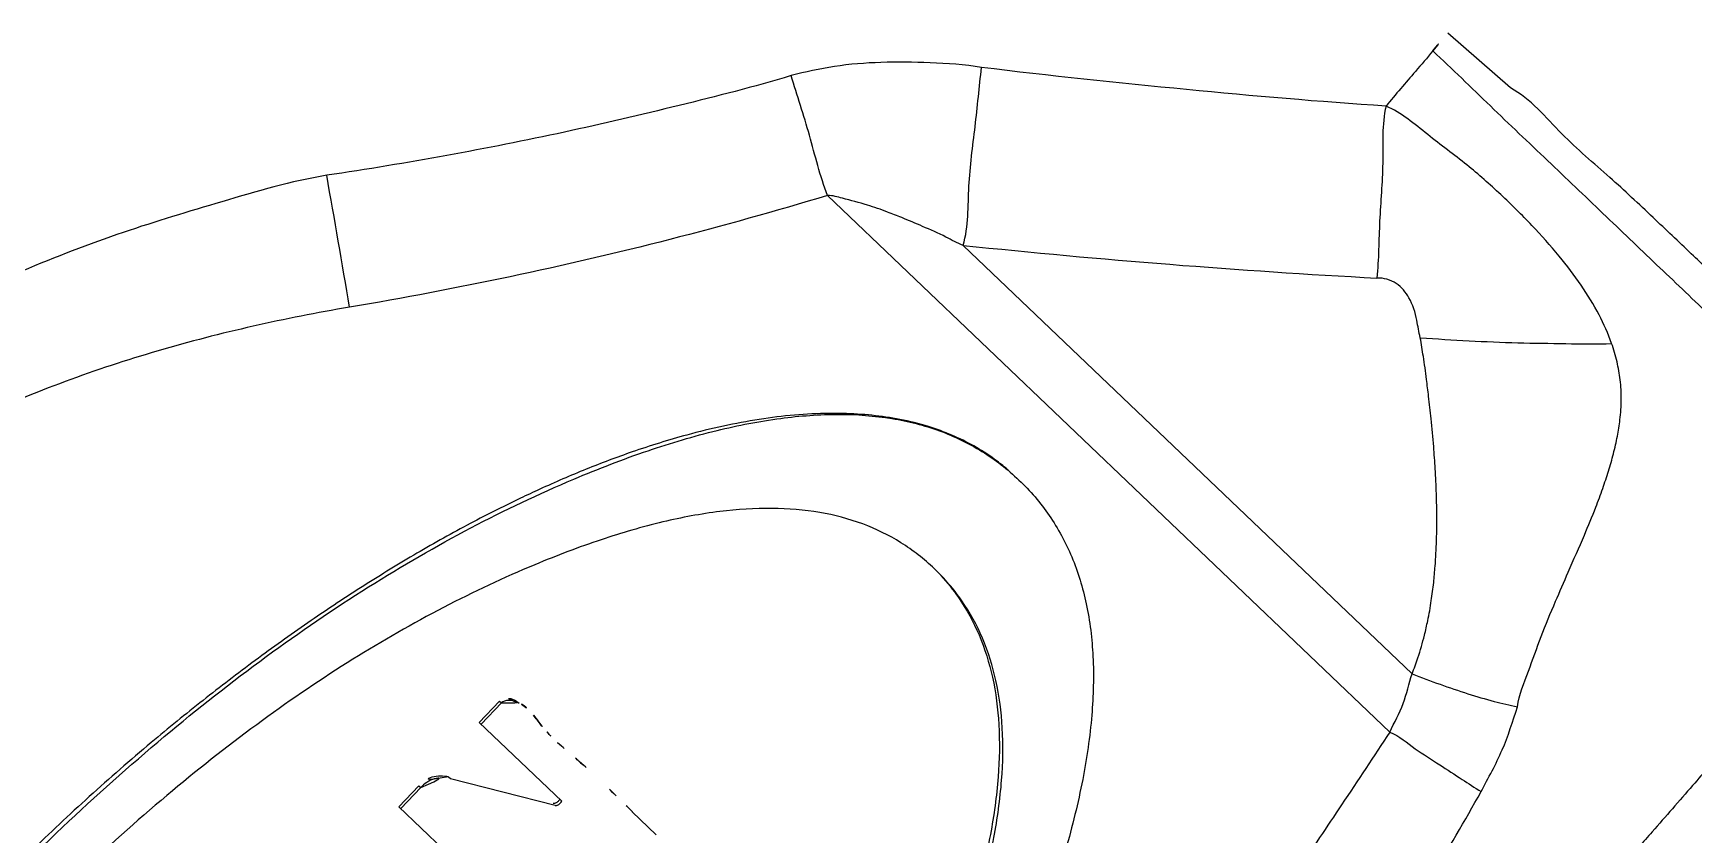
# Model space of a CAD drawing. Header units: millimetres. Extents: x 1145859089 to 1147511753, y -1047484727 to -1047247487.
# Drawn here: x 1146991726.2 to 1146991776.5, y -1047436263.7 to -1047436239.5 of the extents above; entities that cross this region are included whole.
import ezdxf
from ezdxf.xclip import XClip

# ---------------------------------------------------------------- set-up
doc = ezdxf.new("R2010")
doc.units = ezdxf.units.MM
doc.header["$LTSCALE"] = 100
doc.header["$MEASUREMENT"] = 0
doc.header["$XCLIPFRAME"] = 2
doc.layers.get('0').update_dxf_attribs({"linetype": 'CONTINUOUS'})
doc.layers.add('XREF', color=135, linetype='CONTINUOUS')
doc.layers.add('단지배치도$0$W240910', color=135, linetype='CONTINUOUS')

# ---------------------------------------------------------------- blocks, each defined once
blk = doc.blocks.new('단지배치도$0$zw$9902')
at = {"layer": '단지배치도$0$W240910', "linetype": 'ByBlock', "ltscale": 20}
for p, q in [((62031.697, -64871.847), (62029.798, -64870.193)), ((62011.038, -64875.096), (62028.05, -64891.316)), ((62028.717, -64889.553), (62015.137, -64876.605)), ((62001.11, -64890.377), (62000.494, -64891.024)), ((62000.554, -64891.081), (62001.171, -64890.435)), ((62001.11, -64890.377), (62001.171, -64890.435)), ((62002.994, -64893.407), (62000.494, -64891.024)), ((61998.668, -64892.939), (61998.065, -64893.571)), ((61998.125, -64893.629), (61998.728, -64892.996)), ((61998.668, -64892.939), (61998.728, -64892.996)), ((61999.572, -64892.667), (61999.632, -64892.724)), ((61999.632, -64892.724), (62002.791, -64893.529)), ((62002.319, -64897.627), (61998.065, -64893.571)), ((62002.738, -64893.473), (62002.73, -64893.471)), ((62002.745, -64893.475), (62002.738, -64893.473)), ((62002.76, -64893.476), (62002.745, -64893.475)), ((62002.766, -64893.476), (62002.76, -64893.476)), ((62002.776, -64893.475), (62002.766, -64893.476)), ((62002.791, -64893.47), (62002.776, -64893.475)), ((62002.808, -64893.464), (62002.791, -64893.47)), ((62002.791, -64893.529), (62002.798, -64893.531)), ((62002.798, -64893.531), (62002.806, -64893.532)), ((62002.806, -64893.532), (62002.814, -64893.533)), ((62002.827, -64893.455), (62002.808, -64893.464)), ((62002.814, -64893.533), (62002.821, -64893.534)), ((62002.821, -64893.534), (62002.828, -64893.534)), ((62002.845, -64893.443), (62002.827, -64893.455)), ((62002.828, -64893.534), (62002.837, -64893.532)), ((62002.837, -64893.532), (62002.852, -64893.527)), ((62002.863, -64893.429), (62002.845, -64893.443)), ((62002.852, -64893.527), (62002.869, -64893.521)), ((62002.882, -64893.412), (62002.863, -64893.429)), ((62002.869, -64893.521), (62002.887, -64893.513)), ((62002.899, -64893.394), (62002.882, -64893.412)), ((62002.887, -64893.513), (62002.905, -64893.501)), ((62002.916, -64893.373), (62002.899, -64893.394)), ((62002.905, -64893.501), (62002.924, -64893.486)), ((62002.933, -64893.35), (62002.916, -64893.373)), ((62002.924, -64893.486), (62002.942, -64893.469)), ((62002.942, -64893.469), (62002.96, -64893.451)), ((62002.96, -64893.451), (62002.977, -64893.43)), ((62002.977, -64893.43), (62002.994, -64893.407)), ((62005.126, -64893.731), (62005.848, -64894.421))]:
    blk.add_line(p, q, dxfattribs=at)
at = {"layer": '단지배치도$0$W240910'}
for centre, radius, start, end in [((56819.18, -60798.975), 5249.427, 201.408303, 356.712088), ((56819.18, -60798.975), 5399.427, 202.101618, 356.712088), ((57394.291, -57699.4), 11431.377, 251.6277496, 321.4181311)]:
    blk.add_arc(centre, radius, start, end, dxfattribs=at)
at = {"layer": '단지배치도$0$W240910', "linetype": 'ByBlock', "ltscale": 20}
for centre, radius, start, end in [((61713.539, -64925.336), 286.887, 9.40104, 10.20943), ((62041.148, -64626.931), 251.025, 264.0523, 266.91907), ((61979.259, -64919.21), 36.313, 45.6481, 46.821), ((61911.471, -64988.588), 133.311, 45.36519, 45.65943)]:
    blk.add_arc(centre, radius, start, end, dxfattribs=at)
for points in [[(62029.343, -64870.728), (62029.491, -64870.546), (62029.644, -64870.369), (62029.798, -64870.193)], [(62001.776, -64890.472), (62001.917, -64890.554), (62002.034, -64890.677), (62002.136, -64890.804)], [(62002.543, -64891.31), (62002.644, -64891.42), (62002.751, -64891.525), (62002.861, -64891.627)], [(62002.861, -64891.627), (62003.038, -64891.79), (62003.223, -64891.946), (62003.407, -64892.102)]]:
    blk.add_open_spline(points, degree=3, dxfattribs=at)
for points, knots in [([(62029.343, -64870.728), (62029.173, -64870.937), (62028.697, -64871.488), (62028.223, -64872.04), (62027.93, -64872.394)], [0, 0, 0, 0, 0.808025, 2.184233, 2.184233, 2.184233, 2.184233]), ([(62029.343, -64870.728), (62029.936, -64871.27), (62031.077, -64872.395), (62032.802, -64874.023), (62034.476, -64875.625), (62036.094, -64877.166), (62037.634, -64878.633), (62038.916, -64879.857), (62039.945, -64880.835), (62040.736, -64881.595), (62041.253, -64882.073), (62041.494, -64882.312)], [0, 0, 0, 0, 2.408812, 4.806042, 7.115679, 9.359763, 11.508208, 13.498095, 14.676057, 15.768155, 16.787996, 16.787996, 16.787996, 16.787996]), ([(62009.931, -64871.472), (62008.813, -64871.813), (62006.527, -64872.39), (62003.059, -64873.208), (61999.502, -64873.905), (61997.099, -64874.31), (61995.883, -64874.487)], [0, 0, 0, 0, 3.505723, 7.068542, 10.69142, 14.377221, 14.377221, 14.377221, 14.377221]), ([(62015.693, -64871.223), (62015.179, -64871.138), (62014.161, -64871.078), (62012.674, -64871.051), (62011.261, -64871.162), (62010.365, -64871.365), (62009.931, -64871.472)], [0, 0, 0, 0, 1.562086, 3.050095, 4.462143, 5.801764, 5.801764, 5.801764, 5.801764]), ([(62011.038, -64875.096), (62010.804, -64874.507), (62010.517, -64873.271), (62010.118, -64872.073), (62009.931, -64871.472)], [0, 0, 0, 0, 1.900441, 3.788585, 3.788585, 3.788585, 3.788585]), ([(62015.137, -64876.605), (62015.307, -64876.031), (62015.259, -64874.801), (62015.513, -64873.02), (62015.627, -64871.819), (62015.693, -64871.223)], [0, 0, 0, 0, 1.794806, 3.611563, 5.410594, 5.410594, 5.410594, 5.410594]), ([(62027.93, -64872.394), (62025.916, -64872.267), (62021.834, -64871.9), (62017.757, -64871.482), (62015.693, -64871.223)], [0, 0, 0, 0, 6.055179, 12.29393, 12.29393, 12.29393, 12.29393]), ([(62041.338, -64881.037), (62041.117, -64880.8), (62040.752, -64880.416), (62040.2, -64879.846), (62039.643, -64879.281), (62038.951, -64878.589), (62038.112, -64877.766), (62037.118, -64876.807), (62035.963, -64875.721), (62034.67, -64874.496), (62033.184, -64873.259), (62032.307, -64872.178), (62031.697, -64871.847)], [0, 0, 0, 0, 0.971139, 1.590003, 2.378507, 3.352322, 4.525215, 5.906136, 7.495719, 9.282519, 11.239702, 13.323479, 13.323479, 13.323479, 13.323479]), ([(62027.93, -64872.394), (62027.799, -64872.956), (62027.876, -64874.135), (62027.711, -64875.859), (62027.708, -64877.02), (62027.657, -64877.593)], [0, 0, 0, 0, 1.732571, 3.479891, 5.206659, 5.206659, 5.206659, 5.206659]), ([(62034.756, -64879.567), (62034.652, -64879.271), (62034.379, -64878.663), (62033.839, -64877.783), (62033.151, -64876.885), (62032.335, -64875.973), (62031.4, -64875.055), (62030.354, -64874.126), (62029.174, -64873.273), (62028.398, -64872.595), (62027.93, -64872.394)], [0, 0, 0, 0, 0.941821, 1.990378, 3.090346, 4.331794, 5.659356, 7.019941, 8.518113, 10.0465, 10.0465, 10.0465, 10.0465]), ([(61995.883, -64874.487), (61994.808, -64874.666), (61992.755, -64875.268), (61989.669, -64876.19), (61986.683, -64877.336), (61983.735, -64878.695), (61980.917, -64880.261), (61978.21, -64882.067), (61975.678, -64884.094), (61973.346, -64886.331), (61971.243, -64888.748), (61969.361, -64891.34), (61967.681, -64894.128), (61966.334, -64896.85), (61965.256, -64899.454), (61964.412, -64901.874), (61963.687, -64904.332), (61963.111, -64906.836), (61962.715, -64908.514), (61962.611, -64909.382)], [0, 0, 0, 0, 3.268622, 6.397637, 9.667075, 12.850977, 16.13086, 19.328305, 22.601473, 25.847972, 29.009985, 32.200779, 35.444395, 38.763751, 41.302653, 43.894769, 46.449524, 48.984567, 51.607261, 51.607261, 51.607261, 51.607261]), ([(62011.038, -64875.096), (62009.455, -64875.572), (62006.27, -64876.464), (62001.441, -64877.582), (61998.198, -64878.203), (61996.572, -64878.475)], [0, 0, 0, 0, 4.960436, 9.919328, 14.864038, 14.864038, 14.864038, 14.864038]), ([(62015.137, -64876.605), (62014.957, -64876.537), (62014.563, -64876.311), (62013.939, -64876.043), (62013.35, -64875.79), (62012.793, -64875.575), (62012.199, -64875.361), (62011.593, -64875.214), (62011.19, -64875.096), (62011.038, -64875.096)], [0, 0, 0, 0, 0.578576, 1.353958, 2.038871, 2.500219, 3.145451, 3.927072, 4.383104, 4.383104, 4.383104, 4.383104]), ([(62028.968, -64879.397), (62028.918, -64879.224), (62028.871, -64878.806), (62028.685, -64878.213), (62028.27, -64877.701), (62027.858, -64877.586), (62027.657, -64877.593)], [0, 0, 0, 0, 0.538337, 1.257748, 1.839007, 2.442706, 2.442706, 2.442706, 2.442706]), ([(61996.572, -64878.475), (61995.595, -64878.635), (61993.651, -64879.023), (61990.775, -64879.76), (61987.972, -64880.683), (61985.922, -64881.529), (61984.575, -64882.167), (61983.796, -64882.556), (61982.975, -64882.995), (61982.18, -64883.451), (61981.545, -64883.838), (61981.042, -64884.158), (61980.545, -64884.486), (61979.974, -64884.88), (61979.302, -64885.37), (61978.514, -64885.981), (61977.692, -64886.667), (61976.923, -64887.361), (61976.35, -64887.913), (61975.931, -64888.336), (61975.569, -64888.713), (61975.171, -64889.145), (61974.562, -64889.834), (61973.482, -64891.154), (61972.38, -64892.73), (61971.425, -64894.324), (61970.82, -64895.435), (61970.299, -64896.485), (61969.852, -64897.465), (61969.486, -64898.336), (61969.168, -64899.145), (61968.874, -64899.945), (61968.565, -64900.852), (61968.264, -64901.811), (61968.001, -64902.732), (61967.737, -64903.735), (61967.454, -64904.93), (61967.147, -64906.432), (61966.86, -64908.108), (61966.703, -64909.275), (61966.628, -64909.881)], [0, 0, 0, 0, 2.972308, 5.940877, 8.901705, 11.818447, 12.587247, 13.373265, 14.43024, 15.37964, 16.122682, 16.660142, 17.166141, 17.909976, 18.741607, 19.660745, 20.901374, 21.95333, 22.765542, 23.288653, 23.73983, 24.333963, 25.050906, 26.498161, 29.448916, 30.806994, 32.071979, 33.243608, 34.321472, 35.305093, 36.07715, 36.929226, 37.861586, 38.950552, 39.945245, 40.733721, 42.061928, 43.630184, 45.330349, 47.162667, 47.162667, 47.162667, 47.162667]), ([(62028.717, -64889.553), (62028.783, -64889.396), (62028.92, -64889.01), (62029.077, -64888.474), (62029.208, -64887.896), (62029.302, -64887.364), (62029.373, -64886.814), (62029.427, -64886.208), (62029.464, -64885.497), (62029.47, -64884.767), (62029.455, -64884.045), (62029.423, -64883.387), (62029.37, -64882.63), (62029.302, -64881.899), (62029.226, -64881.221), (62029.148, -64880.593), (62029.072, -64880.002), (62028.995, -64879.585), (62028.968, -64879.397)], [0, 0, 0, 0, 0.510981, 1.224774, 1.674982, 2.290574, 2.844715, 3.337367, 4.115218, 4.978433, 5.528492, 6.281716, 6.954165, 7.803977, 8.485458, 8.999874, 9.703347, 10.272252, 10.272252, 10.272252, 10.272252]), ([(62028.968, -64879.397), (62029.459, -64879.432), (62030.441, -64879.492), (62031.907, -64879.555), (62033.347, -64879.57), (62034.296, -64879.596), (62034.76, -64879.569)], [0, 0, 0, 0, 1.477175, 2.953024, 4.401303, 5.796969, 5.796969, 5.796969, 5.796969]), ([(62031.907, -64890.555), (62031.959, -64890.182), (62032.249, -64889.482), (62032.614, -64888.414), (62033.032, -64887.422), (62033.477, -64886.402), (62033.893, -64885.458), (62034.243, -64884.614), (62034.484, -64883.968), (62034.664, -64883.429), (62034.814, -64882.903), (62034.932, -64882.387), (62035.02, -64881.84), (62035.059, -64881.27), (62035.027, -64880.681), (62034.926, -64880.113), (62034.819, -64879.749), (62034.756, -64879.567)], [0, 0, 0, 0, 1.130442, 2.241856, 3.395507, 4.356274, 5.580348, 6.490154, 7.096806, 7.650003, 8.193968, 8.736467, 9.238265, 9.854521, 10.446638, 11.002625, 11.581697, 11.581697, 11.581697, 11.581697]), ([(61972.818, -64929.851), (61972.477, -64929.526), (61971.857, -64928.802), (61971.168, -64927.526), (61970.729, -64926.076), (61970.536, -64924.459), (61970.585, -64922.675), (61970.873, -64920.722), (61971.399, -64918.6), (61972.244, -64916.058), (61973.457, -64913.153), (61975.106, -64909.962), (61977.07, -64906.768), (61979.349, -64903.57), (61981.943, -64900.369), (61984.804, -64897.217), (61987.817, -64894.21), (61990.894, -64891.464), (61993.981, -64889.033), (61997.078, -64886.919), (62000.185, -64885.121), (62003.027, -64883.771), (62005.523, -64882.808), (62007.615, -64882.184), (62009.549, -64881.805), (62011.328, -64881.672), (62012.952, -64881.789), (62014.421, -64882.159), (62015.729, -64882.787), (62016.483, -64883.372), (62016.824, -64883.697)], [0, 0, 0, 0, 1.412766, 2.833461, 4.321746, 5.929778, 7.699157, 9.661244, 11.839094, 14.249578, 17.69248, 21.273155, 25.013227, 28.931683, 33.045041, 37.367585, 41.694975, 45.811725, 49.732095, 53.472597, 57.052228, 60.492655, 62.898636, 65.072954, 67.032507, 68.800365, 70.407871, 71.89653, 73.318297, 74.732515, 74.732515, 74.732515, 74.732515]), ([(62016.524, -64883.419), (62016.49, -64883.389), (62016.345, -64883.265), (62016.002, -64882.997), (62015.465, -64882.655), (62014.799, -64882.329), (62014.05, -64882.056), (62013.239, -64881.855), (62012.372, -64881.728), (62011.654, -64881.685), (62010.872, -64881.68), (62010.025, -64881.724), (62008.958, -64881.856), (62007.872, -64882.059), (62006.585, -64882.375), (62005.197, -64882.808), (62003.715, -64883.366), (62002.595, -64883.849), (62001.392, -64884.411), (62000.112, -64885.06), (61998.499, -64885.966), (61996.893, -64886.951), (61995.295, -64888.013), (61993.707, -64889.149), (61992.128, -64890.356), (61990.45, -64891.724), (61988.7, -64893.249), (61986.896, -64894.936), (61985.148, -64896.681), (61983.605, -64898.326), (61982.109, -64900.011), (61980.675, -64901.727), (61979.181, -64903.648), (61977.778, -64905.593), (61976.47, -64907.555), (61975.269, -64909.521), (61974.22, -64911.416), (61973.575, -64912.716), (61973.278, -64913.353), (61973.255, -64913.402)], [0, 0, 0, 0, 0.137339, 0.572509, 1.303412, 2.041427, 2.794842, 3.689275, 4.54292, 5.42016, 5.843515, 6.889188, 7.962288, 9.066248, 10.203431, 11.93457, 13.42487, 14.953303, 15.59288, 17.408174, 19.257214, 21.140606, 23.058591, 25.011212, 26.998409, 29.020094, 31.506542, 33.958541, 36.428155, 38.915654, 40.723187, 43.188235, 45.620606, 48.022979, 50.383888, 52.690194, 54.934814, 56.87878, 57.042162, 57.042162, 57.042162, 57.042162]), ([(62016.824, -64883.697), (62017.166, -64884.021), (62017.785, -64884.745), (62018.475, -64886.021), (62018.915, -64887.471), (62019.108, -64889.088), (62019.059, -64890.872), (62018.772, -64892.824), (62018.247, -64894.945), (62017.402, -64897.487), (62016.189, -64900.392), (62014.541, -64903.582), (62012.577, -64906.776), (62010.298, -64909.973), (62007.703, -64913.175), (62004.842, -64916.327), (62001.828, -64919.336), (61998.751, -64922.083), (61995.663, -64924.514), (61992.566, -64926.628), (61989.458, -64928.427), (61986.616, -64929.776), (61984.12, -64930.74), (61982.028, -64931.364), (61980.094, -64931.743), (61978.316, -64931.875), (61976.691, -64931.759), (61975.222, -64931.388), (61973.913, -64930.76), (61973.16, -64930.176), (61972.818, -64929.85)], [0, 0, 0, 0, 1.413182, 2.834148, 4.322514, 5.930416, 7.699453, 9.660999, 11.838121, 14.247704, 17.689668, 21.269748, 25.009586, 28.928178, 33.042044, 37.365468, 41.694091, 45.811845, 49.732988, 53.474028, 57.053964, 60.494463, 62.90047, 65.074832, 67.034455, 68.802419, 70.41008, 71.898956, 73.321006, 74.735573, 74.735573, 74.735573, 74.735573]), ([(62014.267, -64886.379), (62013.957, -64886.084), (62013.277, -64885.553), (62012.097, -64884.978), (62010.775, -64884.634), (62009.315, -64884.517), (62007.72, -64884.623), (62005.987, -64884.95), (62004.115, -64885.497), (62001.891, -64886.343), (61999.367, -64887.528), (61996.614, -64889.107), (61993.876, -64890.964), (61991.151, -64893.099), (61988.439, -64895.512), (61986.685, -64897.261), (61985.809, -64898.179)], [0, 0, 0, 0, 1.28228, 2.56859, 3.911217, 5.35635, 6.941241, 8.694253, 10.636399, 12.783145, 15.828876, 18.992157, 22.29241, 25.746746, 29.370094, 33.175396, 33.175396, 33.175396, 33.175396]), ([(62044.15, -64884.83), (62043.995, -64885.014), (62043.654, -64885.417), (62043.097, -64886.074), (62042.445, -64886.841), (62041.749, -64887.658), (62041.086, -64888.434), (62040.54, -64889.071), (62040.143, -64889.532), (62039.813, -64889.916), (62039.451, -64890.337), (62038.906, -64890.969), (62038.141, -64891.853), (62037.135, -64893.012), (62036.258, -64894.018), (62035.584, -64894.788), (62035.186, -64895.242), (62034.788, -64895.696), (62033.846, -64896.766), (62031.503, -64899.418), (62029.275, -64901.903), (62027.723, -64903.619)], [0, 0, 0, 0, 0.723435, 1.583806, 2.5811, 3.744154, 4.804262, 5.64301, 6.260442, 6.629825, 7.161854, 7.924766, 9.133818, 10.669392, 12.530651, 13.135079, 13.739285, 14.343254, 14.946971, 18.016046, 24.958877, 24.958877, 24.958877, 24.958877]), ([(62014.461, -64886.584), (62014.654, -64886.794), (62015.102, -64887.354), (62015.665, -64888.38), (62016.071, -64889.684), (62016.256, -64891.135), (62016.225, -64892.732), (62015.979, -64894.477), (62015.52, -64896.37), (62014.775, -64898.636), (62013.704, -64901.222), (62012.254, -64904.057), (62010.529, -64906.885), (62008.53, -64909.707), (62006.258, -64912.524), (62004.602, -64914.353), (62003.731, -64915.267)], [0, 0, 0, 0, 0.857072, 2.143513, 3.48566, 4.929829, 6.513411, 8.264891, 10.205374, 12.350393, 15.415003, 18.590005, 21.894496, 25.345424, 28.957677, 32.744241, 32.744241, 32.744241, 32.744241]), ([(62003.836, -64915.367), (62004.707, -64914.453), (62006.364, -64912.623), (62008.637, -64909.806), (62010.636, -64906.984), (62012.36, -64904.155), (62013.81, -64901.321), (62014.88, -64898.736), (62015.625, -64896.47), (62016.084, -64894.575), (62016.33, -64892.83), (62016.362, -64891.233), (62016.176, -64889.782), (62015.77, -64888.478), (62015.139, -64887.328), (62014.576, -64886.674), (62014.267, -64886.379)], [0, 0, 0, 0, 3.787928, 7.400997, 10.852194, 14.156419, 17.330636, 20.393975, 22.540099, 24.48139, 26.233366, 27.817115, 29.261118, 30.602782, 31.88848, 33.170672, 33.170672, 33.170672, 33.170672]), ([(62028.05, -64891.316), (62028.176, -64891.026), (62028.495, -64890.475), (62028.621, -64889.851), (62028.717, -64889.553)], [0, 0, 0, 0, 0.94919, 1.889976, 1.889976, 1.889976, 1.889976]), ([(62028.717, -64889.553), (62028.997, -64889.664), (62029.557, -64889.876), (62030.385, -64890.156), (62031.167, -64890.385), (62031.671, -64890.507), (62031.909, -64890.556)], [0, 0, 0, 0, 0.905592, 1.794534, 2.622096, 3.349577, 3.349577, 3.349577, 3.349577]), ([(62001.702, -64890.444), (62001.659, -64890.403), (62001.496, -64890.277), (62001.215, -64890.271), (62001.11, -64890.377)], [0, 0, 0, 0, 0.1777019, 0.6259799, 0.6259799, 0.6259799, 0.6259799]), ([(62001.171, -64890.435), (62001.276, -64890.328), (62001.545, -64890.357), (62001.726, -64890.442), (62001.776, -64890.472)], [0, 0, 0, 0, 0.4486483, 0.6225964, 0.6225964, 0.6225964, 0.6225964]), ([(62030.805, -64893.116), (62031.025, -64892.7), (62031.485, -64891.886), (62031.762, -64890.993), (62031.907, -64890.555)], [0, 0, 0, 0, 1.412121, 2.793816, 2.793816, 2.793816, 2.793816]), ([(62002.136, -64890.804), (62002.213, -64890.9), (62002.339, -64891.077), (62002.48, -64891.241), (62002.543, -64891.31)], [0, 0, 0, 0, 0.3693409, 0.6491304, 0.6491304, 0.6491304, 0.6491304]), ([(62028.05, -64891.316), (62027.56, -64892.046), (62026.634, -64893.445), (62025.232, -64895.532), (62023.848, -64897.577), (62022.422, -64899.658), (62020.997, -64901.706), (62019.599, -64903.686), (62018.676, -64904.96), (62018.229, -64905.58)], [0, 0, 0, 0, 2.6377, 5.033813, 7.542093, 10.046145, 12.601257, 15.025661, 17.319526, 17.319526, 17.319526, 17.319526]), ([(62028.05, -64891.316), (62028.329, -64891.44), (62028.795, -64891.836), (62029.535, -64892.287), (62030.195, -64892.725), (62030.613, -64892.994), (62030.805, -64893.117)], [0, 0, 0, 0, 0.916797, 1.801428, 2.606514, 3.291751, 3.291751, 3.291751, 3.291751]), ([(62003.407, -64892.102), (62003.446, -64892.135), (62003.684, -64892.34), (62003.916, -64892.551), (62004.108, -64892.73)], [0, 0, 0, 0, 0.1530136, 0.9409818, 0.9409818, 0.9409818, 0.9409818]), ([(61999.572, -64892.666), (61999.412, -64892.628), (61999.064, -64892.62), (61998.778, -64892.818), (61998.667, -64892.938)], [0, 0, 0, 0, 0.4931376, 0.983134, 0.983134, 0.983134, 0.983134]), ([(61998.727, -64892.995), (61998.838, -64892.876), (61999.125, -64892.678), (61999.472, -64892.686), (61999.632, -64892.724)], [0, 0, 0, 0, 0.4899964, 0.983134, 0.983134, 0.983134, 0.983134]), ([(62027.697, -64898.163), (62028.085, -64897.277), (62029.325, -64895.704), (62030.318, -64893.999), (62030.805, -64893.116)], [0, 0, 0, 0, 2.902757, 5.926835, 5.926835, 5.926835, 5.926835])]:
    blk.add_open_spline(points, degree=3, knots=knots, dxfattribs=at)
blk = doc.blocks.new('단지배치도')
blk.add_blockref('단지배치도$0$zw$9902', (141034.193, 142437.157))

msp = doc.modelspace()

# ---------------------------------------------------------------- block references
at = {"layer": 'XREF'}
ref = msp.add_blockref('단지배치도', (1146788705.034274, -1047513806.462535), dxfattribs=at)
XClip(ref).set_block_clipping_path([(72982.4064819524, 34919.7593965298), (360382.4067475507, 255319.7593436697)])

doc.saveas('drawing.dxf')
